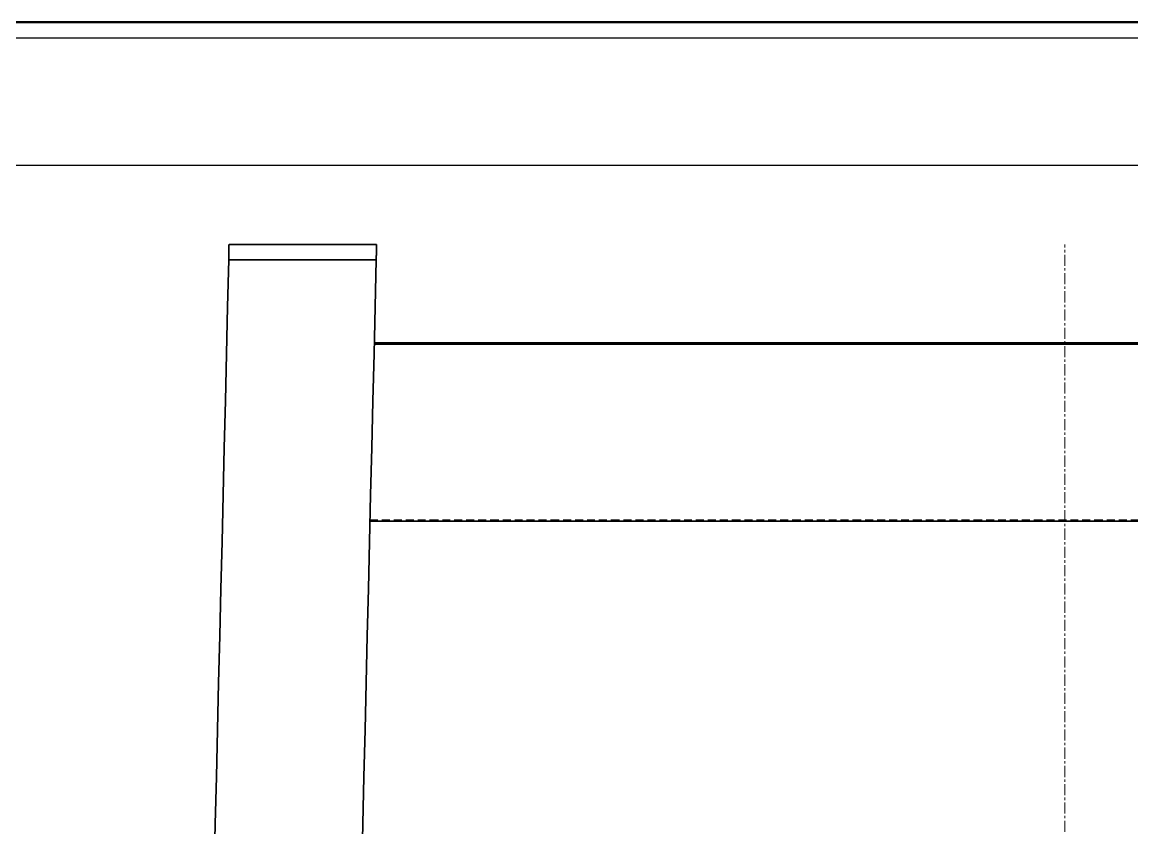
# Model space of a CAD drawing. Header units: millimetres. Extents: x 10 to 410, y 10 to 287.
# Drawn here: x 275.3 to 345.2, y 236.2 to 287 of the extents above; entities that cross this region are included whole.
import ezdxf

# ---------------------------------------------------------------- set-up
doc = ezdxf.new("R2010")
doc.units = ezdxf.units.MM
doc.linetypes.add('CENTER', pattern=[1.15, 0.7, -0.15, 0.15, -0.15])
doc.linetypes.add('DASHED', pattern=[0.75, 0.5, -0.25])
for name, color, linetype, lineweight in [('BORDER', 7, 'CONTINUOUS', 50), ('CENTER', 4, 'CENTER', 13), ('HIDDEN', 8, 'DASHED', 18), ('TITLE_BLOCK', 7, 'CONTINUOUS', 25), ('VISIBLE', 7, 'CONTINUOUS', 35)]:
    doc.layers.add(name, color=color, linetype=linetype, lineweight=lineweight)

msp = doc.modelspace()

# ---------------------------------------------------------------- linework, layer by layer
at = {"layer": 'BORDER'}
msp.add_lwpolyline([(10, 10), (410, 10), (410, 287), (10, 287)], close=True, dxfattribs=at)
at = {"layer": 'CENTER'}
msp.add_line((341, 190), (341, 273), dxfattribs=at)
at = {"layer": 'HIDDEN'}
for points in [[(288.365, 273), (288.294, 270.038), (288.224, 267.076), (288.153, 264.114), (288.083, 261.152), (288.012, 258.19), (287.942, 255.228), (287.871, 252.266), (287.801, 249.304), (287.73, 246.342), (287.66, 243.38), (287.589, 240.418), (287.519, 237.455), (287.448, 234.493), (287.378, 231.531), (287.307, 228.569), (287.237, 225.607), (287.166, 222.645), (287.095, 219.683), (287.025, 216.721), (286.954, 213.759), (286.884, 210.797), (286.813, 207.835), (286.743, 204.873)], [(296.033, 204.873), (296.103, 207.835), (296.174, 210.797), (296.244, 213.759), (296.315, 216.721), (296.386, 219.683), (296.456, 222.645), (296.527, 225.607), (296.597, 228.569), (296.668, 231.531), (296.738, 234.493), (296.809, 237.455), (296.879, 240.418), (296.95, 243.38), (297.02, 246.342), (297.091, 249.304), (297.161, 252.266), (297.232, 255.228), (297.302, 258.19), (297.373, 261.152), (297.443, 264.114), (297.514, 267.076), (297.584, 270.038), (297.655, 273)], [(297.244, 255.561), (297.256, 256.045), (297.267, 256.53), (297.279, 257.015), (297.29, 257.499), (297.302, 257.984), (297.313, 258.469), (297.325, 258.953), (297.336, 259.438), (297.348, 259.923), (297.359, 260.408), (297.371, 260.892), (297.383, 261.377), (297.394, 261.862), (297.406, 262.346), (297.417, 262.831), (297.429, 263.316), (297.44, 263.8), (297.452, 264.285), (297.463, 264.77), (297.475, 265.255), (297.486, 265.739), (297.498, 266.224), (297.509, 266.709)], [(297.246, 255.646), (297.257, 256.131), (297.269, 256.616), (297.28, 257.1), (297.292, 257.585), (297.303, 258.07), (297.315, 258.554), (297.326, 259.039), (297.338, 259.524), (297.349, 260.009), (297.361, 260.493), (297.373, 260.978), (297.384, 261.463), (297.396, 261.947), (297.407, 262.432), (297.419, 262.917), (297.43, 263.401), (297.442, 263.886), (297.453, 264.371), (297.465, 264.855), (297.476, 265.34), (297.488, 265.825), (297.499, 266.31), (297.511, 266.794)], [(297.509, 266.709), (297.51, 266.712), (297.51, 266.716), (297.51, 266.72), (297.51, 266.724), (297.51, 266.727), (297.51, 266.731), (297.51, 266.735), (297.51, 266.738), (297.51, 266.742), (297.51, 266.746), (297.51, 266.75), (297.51, 266.753), (297.51, 266.757), (297.51, 266.761), (297.51, 266.764), (297.511, 266.768), (297.511, 266.772), (297.511, 266.776), (297.511, 266.779), (297.511, 266.783), (297.511, 266.787), (297.511, 266.791), (297.511, 266.794)], [(297.509, 266.709), (297.51, 266.709), (297.51, 266.709), (297.51, 266.709), (297.51, 266.709), (297.51, 266.709), (297.51, 266.709), (297.51, 266.709), (297.51, 266.709), (297.51, 266.709), (297.51, 266.709), (297.51, 266.709), (297.51, 266.709), (297.51, 266.709), (297.51, 266.709), (297.51, 266.709), (297.51, 266.709), (297.511, 266.709), (297.511, 266.709), (297.511, 266.709), (297.511, 266.709), (297.511, 266.709), (297.511, 266.709), (297.511, 266.709)], [(297.511, 266.794), (297.511, 266.794), (297.511, 266.794), (297.511, 266.794), (297.511, 266.794), (297.511, 266.794), (297.512, 266.794), (297.512, 266.794), (297.512, 266.794), (297.512, 266.794), (297.512, 266.794), (297.512, 266.794), (297.512, 266.794), (297.512, 266.794), (297.512, 266.794), (297.512, 266.794), (297.512, 266.794), (297.512, 266.794), (297.513, 266.794), (297.513, 266.794), (297.513, 266.794), (297.513, 266.794), (297.513, 266.794), (297.513, 266.794)], [(297.244, 255.561), (297.244, 255.564), (297.244, 255.568), (297.244, 255.572), (297.244, 255.575), (297.244, 255.579), (297.244, 255.583), (297.244, 255.587), (297.245, 255.59), (297.245, 255.594), (297.245, 255.598), (297.245, 255.602), (297.245, 255.605), (297.245, 255.609), (297.245, 255.613), (297.245, 255.616), (297.245, 255.62), (297.245, 255.624), (297.245, 255.628), (297.245, 255.631), (297.245, 255.635), (297.245, 255.639), (297.245, 255.643), (297.246, 255.646)], [(297.244, 255.561), (297.244, 255.561), (297.244, 255.561), (297.244, 255.561), (297.244, 255.561), (297.244, 255.561), (297.244, 255.561), (297.244, 255.561), (297.245, 255.561), (297.245, 255.561), (297.245, 255.561), (297.245, 255.561), (297.245, 255.561), (297.245, 255.561), (297.245, 255.561), (297.245, 255.561), (297.245, 255.561), (297.245, 255.561), (297.245, 255.561), (297.245, 255.561), (297.245, 255.561), (297.245, 255.561), (297.245, 255.561), (297.245, 255.561)], [(297.246, 255.646), (301.05, 255.646), (304.855, 255.646), (308.659, 255.646), (312.464, 255.646), (316.268, 255.646), (320.073, 255.646), (323.877, 255.646), (327.682, 255.646), (331.486, 255.646), (335.291, 255.646), (339.095, 255.646), (342.9, 255.646), (346.704, 255.646), (350.509, 255.646), (354.313, 255.646), (358.118, 255.646), (361.922, 255.646), (365.727, 255.646), (369.531, 255.646), (373.336, 255.646), (377.14, 255.646), (380.945, 255.646), (384.749, 255.646)]]:
    msp.add_lwpolyline(points, dxfattribs=at)
at = {"layer": 'TITLE_BLOCK'}
msp.add_lwpolyline([(12, 278), (408, 278), (408, 286), (12, 286)], close=True, dxfattribs=at)
at = {"layer": 'VISIBLE'}
for points in [[(288.365, 273), (288.364, 272.958), (288.363, 272.916), (288.363, 272.874), (288.362, 272.832), (288.361, 272.791), (288.36, 272.749), (288.36, 272.707), (288.359, 272.665), (288.358, 272.623), (288.357, 272.581), (288.357, 272.539), (288.356, 272.497), (288.355, 272.455), (288.354, 272.413), (288.354, 272.372), (288.353, 272.33), (288.352, 272.288), (288.351, 272.246), (288.351, 272.204), (288.35, 272.162), (288.349, 272.12), (288.348, 272.078), (288.348, 272.036)], [(297.655, 273), (297.251, 273), (296.847, 273), (296.443, 273), (296.039, 273), (295.635, 273), (295.231, 273), (294.828, 273), (294.424, 273), (294.02, 273), (293.616, 273), (293.212, 273), (292.808, 273), (292.404, 273), (292, 273), (291.596, 273), (291.192, 273), (290.788, 273), (290.384, 273), (289.981, 273), (289.577, 273), (289.173, 273), (288.769, 273), (288.365, 273)], [(297.655, 273), (297.654, 272.958), (297.653, 272.916), (297.653, 272.874), (297.652, 272.832), (297.651, 272.791), (297.65, 272.749), (297.65, 272.707), (297.649, 272.665), (297.648, 272.623), (297.647, 272.581), (297.647, 272.539), (297.646, 272.497), (297.645, 272.455), (297.645, 272.413), (297.644, 272.372), (297.643, 272.33), (297.642, 272.288), (297.642, 272.246), (297.641, 272.204), (297.64, 272.162), (297.639, 272.12), (297.639, 272.078), (297.638, 272.036)], [(288.348, 272.036), (288.277, 269.074), (288.207, 266.112), (288.136, 263.15), (288.066, 260.188), (287.995, 257.226), (287.925, 254.264), (287.854, 251.302), (287.784, 248.34), (287.713, 245.378), (287.642, 242.416), (287.572, 239.454), (287.501, 236.492), (287.431, 233.53), (287.36, 230.568), (287.29, 227.606), (287.219, 224.644), (287.149, 221.682), (287.078, 218.72), (287.008, 215.758), (286.937, 212.796), (286.867, 209.833), (286.796, 206.871), (286.726, 203.909)], [(297.638, 272.036), (297.234, 272.036), (296.83, 272.036), (296.426, 272.036), (296.022, 272.036), (295.618, 272.036), (295.214, 272.036), (294.81, 272.036), (294.406, 272.036), (294.003, 272.036), (293.599, 272.036), (293.195, 272.036), (292.791, 272.036), (292.387, 272.036), (291.983, 272.036), (291.579, 272.036), (291.175, 272.036), (290.771, 272.036), (290.367, 272.036), (289.963, 272.036), (289.559, 272.036), (289.156, 272.036), (288.752, 272.036), (288.348, 272.036)], [(296.016, 203.909), (296.086, 206.871), (296.157, 209.833), (296.227, 212.796), (296.298, 215.758), (296.368, 218.72), (296.439, 221.682), (296.509, 224.644), (296.58, 227.606), (296.65, 230.568), (296.721, 233.53), (296.791, 236.492), (296.862, 239.454), (296.933, 242.416), (297.003, 245.378), (297.074, 248.34), (297.144, 251.302), (297.215, 254.264), (297.285, 257.226), (297.356, 260.188), (297.426, 263.15), (297.497, 266.112), (297.567, 269.074), (297.638, 272.036)], [(297.511, 266.709), (301.292, 266.709), (305.073, 266.709), (308.854, 266.709), (312.635, 266.709), (316.415, 266.709), (320.196, 266.709), (323.977, 266.709), (327.758, 266.709), (331.539, 266.709), (335.32, 266.709), (339.101, 266.709), (342.882, 266.709), (346.663, 266.709), (350.444, 266.709), (354.225, 266.709), (358.005, 266.709), (361.786, 266.709), (365.567, 266.709), (369.348, 266.709), (373.129, 266.709), (376.91, 266.709), (380.691, 266.709), (384.472, 266.709)], [(297.513, 266.794), (301.294, 266.794), (305.074, 266.794), (308.855, 266.794), (312.636, 266.794), (316.417, 266.794), (320.197, 266.794), (323.978, 266.794), (327.759, 266.794), (331.54, 266.794), (335.32, 266.794), (339.101, 266.794), (342.882, 266.794), (346.663, 266.794), (350.443, 266.794), (354.224, 266.794), (358.005, 266.794), (361.785, 266.794), (365.566, 266.794), (369.347, 266.794), (373.128, 266.794), (376.908, 266.794), (380.689, 266.794), (384.47, 266.794)], [(297.245, 255.561), (301.049, 255.561), (304.853, 255.561), (308.657, 255.561), (312.461, 255.561), (316.265, 255.561), (320.069, 255.561), (323.873, 255.561), (327.677, 255.561), (331.481, 255.561), (335.285, 255.561), (339.089, 255.561), (342.893, 255.561), (346.697, 255.561), (350.501, 255.561), (354.305, 255.561), (358.109, 255.561), (361.913, 255.561), (365.717, 255.561), (369.521, 255.561), (373.325, 255.561), (377.129, 255.561), (380.933, 255.561), (384.737, 255.561)]]:
    msp.add_lwpolyline(points, dxfattribs=at)

doc.saveas('drawing.dxf')
